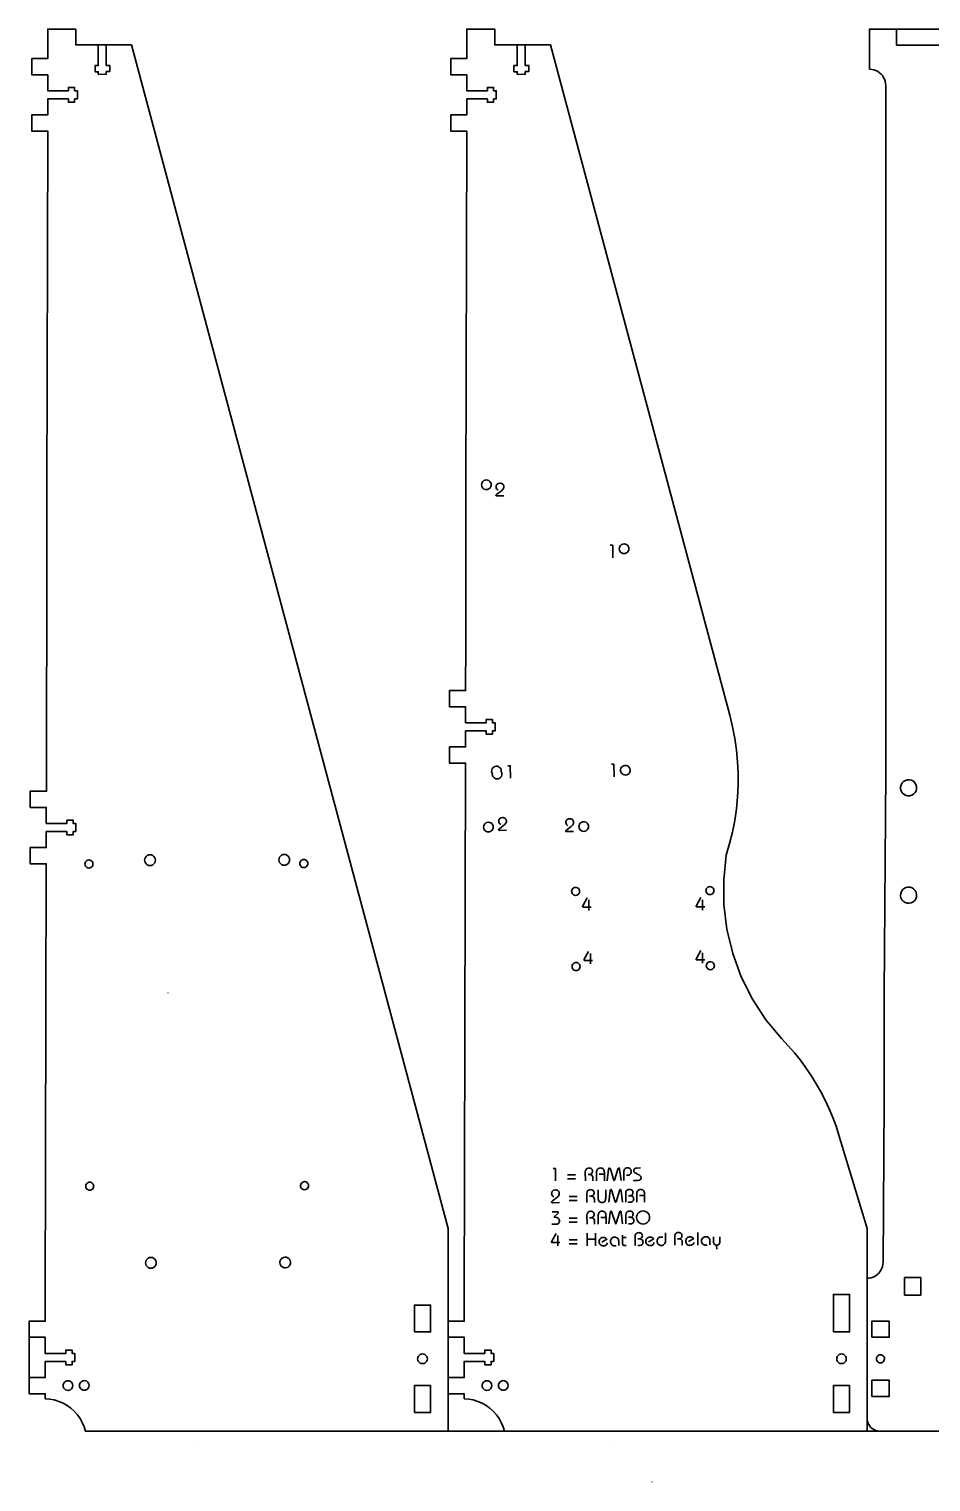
# Model space of a CAD drawing. Extents: x 0 to 1340, y 0 to 600.
# Drawn here: x 0 to 336, y 59 to 600 of the extents above; entities that cross this region are included whole.
import ezdxf

# ---------------------------------------------------------------- set-up
doc = ezdxf.new("R2010")
doc.units = 0
doc.header["$MEASUREMENT"] = 0
doc.layers.add('LAY001', color=7, linetype='Continuous')

msp = doc.modelspace()

# ---------------------------------------------------------------- linework, layer by layer
at = {"layer": 'LAY001', "color": 7, "lineweight": 35, "flags": 128}
for points in [[(25.75, 593.9), (28.75, 593.9), (28.75, 586.275), (28.8, 586.275), (30.05, 586.275), (30.05, 583.975), (28.8, 583.975), (28.75, 583.975), (28.75, 582.975), (25.8, 582.95), (25.75, 582.975), (25.75, 583.95), (24.55, 583.95), (24.55, 586.25), (25.75, 586.25), (25.75, 593.9), (17.4, 593.9), (17.4, 599.825), (6.975, 599.825), (6.975, 588.825), (0.975, 588.825), (0.975, 582.825), (6.975, 582.825), (6.975, 576.825), (14.675, 576.825), (14.675, 578.075), (16.975, 578.075), (16.975, 576.825), (17.975, 576.825), (17.975, 573.825), (16.975, 573.825), (16.975, 572.575), (14.675, 572.575), (14.675, 573.825), (6.975, 573.825), (6.975, 567.825), (0.975, 567.825), (0.975, 561.825), (6.975, 561.825), (6.575, 426.175), (6.575, 371.175), (6.5, 353.425), (6.5, 315.925), (0.4, 315.925), (0.4, 309.925), (6.4, 309.925), (6.4, 303.925), (14.1, 303.925), (14.1, 305.175), (16.4, 305.175), (16.4, 303.925), (17.4, 303.925), (17.4, 300.925), (16.4, 300.925), (16.4, 299.675), (14.1, 299.675), (14.1, 300.925), (6.4, 300.925), (6.4, 294.925), (0.4, 294.925), (0.4, 288.925), (6.4, 288.925), (6, 125.025), (6, 118.525), (0, 118.525), (0, 112.525), (6, 112.525), (6, 106.525), (13.675, 106.525), (13.675, 107.775), (16, 107.775), (16, 106.525), (17, 106.525), (17, 103.525), (16, 103.525), (16, 102.275), (13.675, 102.275), (13.675, 103.525), (6, 103.525), (6, 97.525), (0, 97.525)], [(181.75, 593.9), (173.4, 593.9), (173.4, 599.825), (162.975, 599.825), (162.975, 588.825), (156.975, 588.825), (156.975, 582.825), (162.975, 582.825), (162.975, 576.825), (170.675, 576.825), (170.675, 578.075), (172.975, 578.075), (172.975, 576.825), (173.975, 576.825), (173.975, 573.825), (172.975, 573.825), (172.975, 572.575), (170.675, 572.575), (170.675, 573.825), (162.975, 573.825), (162.975, 567.825), (156.975, 567.825), (156.975, 561.825), (162.975, 561.825), (162.575, 426.175), (162.575, 371.175), (162.5, 353.425), (156.5, 353.425), (156.5, 347.425), (162.5, 347.425), (162.5, 341.425), (170.2, 341.425), (170.2, 342.675), (172.5, 342.675), (172.5, 341.425), (173.5, 341.425), (173.5, 338.425), (172.5, 338.425), (172.5, 337.175), (170.2, 337.175), (170.2, 338.425), (162.5, 338.425), (162.5, 332.425), (156.5, 332.425), (156.5, 326.425), (162.5, 326.425), (162, 125.025), (162, 118.525), (156, 118.525)], [(184.75, 593.9), (181.75, 593.9), (181.75, 586.25), (180.55, 586.25), (180.55, 583.95), (181.75, 583.95), (181.75, 582.975), (181.8, 582.95), (184.75, 582.975), (184.75, 583.975), (184.8, 583.975), (186.05, 583.975), (186.05, 586.275), (184.8, 586.275), (184.75, 586.275), (184.75, 593.9), (194.125, 593.9), (260.9, 344.2), (261.925, 339.925), (262.75, 335.625), (263.375, 331.275), (263.8, 326.9), (264, 322.5), (264, 318.1), (263.775, 313.7), (263.35, 309.325), (262.725, 304.975), (261.9, 300.675), (260.85, 296.4), (259.6, 292.175), (258.625, 282.975), (258.7, 273.725), (259.825, 264.525), (261.975, 255.525), (265.15, 246.825), (269.3, 238.525), (274.35, 230.775), (280.275, 223.65), (282.675, 221.1), (284.975, 218.45), (287.175, 215.725), (289.25, 212.9), (291.225, 210), (293.075, 207), (294.8, 203.95), (296.4, 200.825), (297.875, 197.65), (299.225, 194.4), (300.45, 191.125), (301.525, 187.775), (312, 153.075), (312, 134.525), (312.775, 134.575), (313.55, 134.725), (314.275, 134.975), (315, 135.325), (315.65, 135.75), (316.225, 136.275), (316.75, 136.85), (317.175, 137.525), (317.525, 138.225), (317.775, 138.95), (317.925, 139.725), (318, 140.525), (318.4, 200.55), (318.4, 240.55), (318.975, 322.775), (318.975, 578.825), (318.925, 579.6), (318.775, 580.375), (318.525, 581.1), (318.175, 581.825), (317.725, 582.475), (317.225, 583.05), (316.625, 583.575), (315.975, 584), (315.275, 584.35), (314.525, 584.6), (313.75, 584.75), (312.975, 584.825), (312.975, 599.825), (322.975, 599.825), (322.975, 593.825), (365.975, 593.825)], [(365.975, 599.825), (322.975, 599.825)], [(28.75, 593.9), (38.125, 593.9), (156, 153.075), (156, 118.525), (156, 112.525), (162, 112.525), (162, 106.525), (169.675, 106.525), (169.675, 107.775), (172, 107.775), (172, 106.525), (173, 106.525), (173, 103.525), (172, 103.525), (172, 102.275), (169.675, 102.275), (169.675, 103.525), (162, 103.525), (162, 97.525), (156, 97.525), (156, 112.525)], [(184.8, 586.275), (184.75, 586.275)], [(181.75, 582.975), (181.8, 582.95)], [(184.8, 583.975), (184.75, 583.975)], [(174.625, 428.1), (174.325, 428.3), (174.075, 428.6), (173.925, 428.925), (173.875, 429.275), (173.9, 429.625), (174, 429.925), (174.15, 430.175), (174.35, 430.35), (174.575, 430.5), (174.825, 430.6), (175.35, 430.675), (175.6, 430.675), (175.85, 430.6), (176.075, 430.525), (176.3, 430.375), (176.475, 430.2), (176.625, 429.95), (176.725, 429.675), (176.75, 429.35), (176.725, 429.1), (176.675, 428.875), (176.475, 428.475), (176.175, 428.15), (175.85, 427.85), (174.175, 426.525), (173.975, 426.375), (173.85, 426.25), (173.8, 426.2), (173.8, 426.15), (173.825, 426.05), (173.875, 425.975), (173.975, 425.925), (174.175, 425.925), (176.775, 425.925)], [(217.325, 402.875), (217.3, 407.55), (216.4, 407.525)], [(179.2, 320.75), (179.175, 325.425), (178.275, 325.425)], [(217.8, 321.3), (217.775, 325.975), (216.875, 325.975)], [(175.6, 303.525), (175.3, 303.75), (175.05, 304.025), (174.9, 304.375), (174.85, 304.7), (174.875, 305.05), (174.975, 305.35), (175.125, 305.6), (175.325, 305.8), (175.55, 305.95), (175.8, 306.05), (176.325, 306.125), (176.575, 306.1), (176.825, 306.05), (177.05, 305.95), (177.275, 305.825), (177.45, 305.625), (177.6, 305.4), (177.675, 305.125), (177.725, 304.775), (177.7, 304.525), (177.65, 304.3), (177.45, 303.925), (177.15, 303.575), (176.825, 303.3), (175.15, 301.975), (174.95, 301.8), (174.825, 301.7), (174.775, 301.65), (174.775, 301.6), (174.8, 301.5), (174.85, 301.425), (174.95, 301.375), (175.15, 301.35), (177.75, 301.375)], [(200.625, 303.075), (200.3, 303.3), (200.075, 303.575), (199.925, 303.9), (199.875, 304.25), (199.9, 304.6), (200, 304.9), (200.15, 305.15), (200.325, 305.35), (200.575, 305.5), (200.825, 305.6), (201.35, 305.675), (201.575, 305.65), (201.825, 305.6), (202.075, 305.5), (202.275, 305.35), (202.45, 305.175), (202.6, 304.95), (202.7, 304.65), (202.725, 304.325), (202.7, 304.075), (202.65, 303.85), (202.45, 303.45), (202.175, 303.125), (201.85, 302.85), (200.175, 301.525), (199.95, 301.35), (199.85, 301.25), (199.8, 301.175), (199.775, 301.15), (199.8, 301.05), (199.85, 300.975), (199.975, 300.925), (200.175, 300.9), (202.75, 300.925)], [(208.45, 271.55), (208.45, 272.775), (206.325, 272.775), (206.15, 272.825), (206.1, 272.9), (206.15, 272.825), (206.1, 272.9), (206.075, 273), (206.1, 273.1), (206.175, 273.275), (207.8, 276.2)], [(250.725, 271.65), (250.7, 272.875), (248.6, 272.875), (248.425, 272.925), (248.35, 272.975), (248.425, 272.925), (248.35, 272.975), (248.325, 273.075), (248.35, 273.2), (248.45, 273.375), (250.075, 276.3)], [(208.425, 275.425), (208.45, 272.775), (209.275, 272.8)], [(250.7, 275.525), (250.7, 272.875), (251.55, 272.875)], [(208.35, 256.275), (206.725, 253.325), (206.65, 253.15), (206.625, 253.05), (206.65, 252.95), (206.7, 252.875), (206.65, 252.95), (206.7, 252.875), (206.875, 252.825), (209, 252.85), (209, 251.6)], [(208.975, 255.475), (209, 252.85), (209.825, 252.85)], [(250.7, 255.75), (250.7, 253.125), (248.6, 253.1), (248.425, 253.15), (248.35, 253.225), (248.425, 253.15), (248.35, 253.225), (248.35, 253.325), (248.375, 253.425), (248.45, 253.6), (250.075, 256.55)], [(250.725, 251.875), (250.7, 253.125), (251.55, 253.125)], [(51.8, 240.8), (51.65, 240.8)], [(196.025, 170.75), (196, 175.4), (195.1, 175.4)], [(207.125, 170.8), (207.1, 174.1), (207.175, 174.6), (207.275, 174.85), (207.4, 175.075), (207.6, 175.275), (207.85, 175.425), (208.15, 175.55), (208.5, 175.575), (208.8, 175.55), (209.05, 175.475), (209.275, 175.375), (209.45, 175.225), (209.6, 175.05), (209.7, 174.85), (209.775, 174.625), (209.8, 174.4), (209.775, 174.125), (209.7, 173.875), (209.575, 173.675), (209.4, 173.475), (209.2, 173.35), (208.95, 173.225), (208.65, 173.175), (208.575, 173.15), (208.875, 173.125), (209.125, 173.075), (209.35, 173), (209.55, 172.875), (209.7, 172.7), (209.825, 172.5), (209.875, 172.25), (209.9, 171.95), (209.925, 170.825)], [(211.275, 170.825), (211.275, 173.9), (211.3, 174.275), (211.375, 174.6), (211.5, 174.9), (211.65, 175.125), (211.875, 175.325), (212.125, 175.475), (212.4, 175.575), (212.725, 175.6), (213.025, 175.575), (213.325, 175.5), (213.575, 175.35), (213.8, 175.15), (213.975, 174.9), (214.1, 174.625), (214.175, 174.3), (214.2, 173.925), (214.2, 173.275), (214.2, 170.85)], [(212.25, 173.275), (214.2, 173.275)], [(215.275, 170.85), (215.775, 175.125), (215.8, 175.275), (215.85, 175.45), (215.925, 175.575), (216.05, 175.625), (216.175, 175.575), (216.3, 175.425), (216.375, 175.275), (216.425, 175.1), (217.55, 171.45), (217.7, 171.05), (217.775, 170.925), (217.825, 170.875), (217.9, 170.925), (217.975, 171.05), (218.1, 171.45), (219.2, 175.125), (219.25, 175.275), (219.325, 175.45), (219.425, 175.575), (219.55, 175.65), (219.675, 175.6), (219.75, 175.475), (219.8, 175.3), (219.825, 175.15), (220.4, 170.9)], [(221.45, 170.9), (221.45, 174.175), (221.45, 174.45), (221.525, 174.7), (221.625, 174.95), (221.75, 175.175), (221.95, 175.375), (222.175, 175.525), (222.45, 175.625), (222.8, 175.65), (223.125, 175.625), (223.425, 175.55), (223.65, 175.4), (223.85, 175.225), (224, 175), (224.1, 174.775), (224.175, 174.525), (224.2, 174.3), (224.125, 173.825), (224.025, 173.6), (223.9, 173.375), (223.725, 173.2), (223.525, 173.05), (223.275, 172.95), (222.95, 172.925), (222.425, 172.925)], [(227.175, 171), (226.7, 170.925), (225.125, 170.925), (227.175, 171), (227.375, 171.075), (227.55, 171.175), (227.675, 171.325), (227.8, 171.5), (227.85, 171.725), (227.875, 172), (227.825, 172.325), (227.675, 172.6), (227.45, 172.8), (227.175, 173), (226.525, 173.325), (225.875, 173.625), (225.6, 173.825), (225.375, 174.025), (225.225, 174.275), (225.175, 174.6), (225.2, 174.925), (225.275, 175.075), (225.375, 175.225), (225.5, 175.375), (225.675, 175.475), (225.925, 175.55), (226.225, 175.575), (227.625, 175.6)], [(200.475, 173.025), (203.45, 173.05)], [(200.475, 171.5), (203.475, 171.525)], [(208.575, 173.15), (208.35, 173.15), (208.125, 173.15)], [(217.775, 170.925), (217.825, 170.875)], [(195.325, 164.85), (195, 165.075), (194.775, 165.35), (194.625, 165.675), (194.55, 166.025), (194.6, 166.375), (194.7, 166.675), (194.85, 166.925), (195.025, 167.125), (195.25, 167.275), (195.525, 167.375), (196.05, 167.45), (196.275, 167.425), (196.525, 167.375), (196.75, 167.275), (196.975, 167.125), (197.15, 166.95), (197.3, 166.725), (197.4, 166.425), (197.425, 166.1), (197.4, 165.85), (197.35, 165.625), (197.15, 165.225), (196.875, 164.9), (196.525, 164.625), (194.875, 163.3), (194.65, 163.125), (194.55, 163.025), (194.5, 162.95), (194.475, 162.925), (194.5, 162.825), (194.55, 162.75), (194.675, 162.7), (194.875, 162.675), (197.45, 162.7)], [(201.05, 164.975), (204.025, 164.975)], [(201.05, 163.45), (204.05, 163.475)], [(207.7, 162.75), (207.675, 166.05), (207.75, 166.55), (207.85, 166.8), (207.975, 167.025), (208.175, 167.225), (208.4, 167.375), (208.725, 167.475), (209.075, 167.525), (209.35, 167.5), (209.625, 167.425), (209.825, 167.325), (210.025, 167.175), (210.175, 167), (210.275, 166.8), (210.35, 166.575), (210.375, 166.35), (210.35, 166.075), (210.275, 165.825), (210.15, 165.6), (209.975, 165.425), (209.75, 165.275), (209.5, 165.175), (209.225, 165.125), (209.15, 165.1), (209.225, 165.125), (209.15, 165.1), (209.45, 165.075), (209.7, 165.025), (209.925, 164.95), (210.125, 164.825), (210.275, 164.65), (210.375, 164.45), (210.45, 164.2), (210.475, 163.9), (210.475, 162.775)], [(209.15, 165.1), (208.9, 165.1), (208.7, 165.1)], [(211.875, 167.45), (211.9, 164.375), (211.925, 164), (212, 163.675), (212.125, 163.375), (212.3, 163.15), (212.5, 162.95), (212.725, 162.8), (213, 162.725), (213.325, 162.7), (213.625, 162.725), (213.9, 162.825), (214.125, 162.975), (214.325, 163.15), (214.5, 163.4), (214.625, 163.7), (214.675, 164.025), (214.7, 164.4), (214.7, 167.475)], [(215.85, 162.8), (216.35, 167.075), (216.375, 167.225), (216.425, 167.4), (216.5, 167.525), (216.625, 167.575), (216.75, 167.525), (216.85, 167.375), (216.925, 167.2), (217, 167.05), (218.125, 163.4), (218.275, 163), (218.325, 162.875), (218.4, 162.825), (218.475, 162.875), (218.55, 163), (218.675, 163.4), (219.775, 167.05), (219.825, 167.225), (219.9, 167.4), (220, 167.525), (220.125, 167.6), (220.25, 167.55), (220.325, 167.425), (220.375, 167.25), (220.4, 167.1), (220.95, 162.825)], [(224.225, 162.9), (223.8, 162.85), (223.15, 162.85), (224.225, 162.9), (224.45, 162.975), (224.675, 163.1), (224.85, 163.25), (225, 163.45), (225.1, 163.725), (225.125, 164.05), (225.1, 164.325), (225.025, 164.55), (224.925, 164.775), (224.775, 164.95), (224.575, 165.075), (224.3, 165.175), (224, 165.25), (223.6, 165.275), (223.925, 165.3), (224.2, 165.375), (224.4, 165.5), (224.575, 165.65), (224.7, 165.825), (224.8, 166.025), (224.85, 166.45), (224.85, 166.675), (224.775, 166.9), (224.675, 167.1), (224.525, 167.275), (224.325, 167.4), (224.1, 167.525), (223.825, 167.575), (223.5, 167.6), (223.175, 167.575), (222.9, 167.475), (222.65, 167.35), (222.475, 167.175), (222.325, 166.975), (222.225, 166.725), (222.15, 166.25), (222.175, 162.85)], [(223.125, 165.275), (223.6, 165.275)], [(226.275, 162.875), (226.25, 165.95), (226.275, 166.3), (226.35, 166.625), (226.475, 166.925), (226.65, 167.175), (226.85, 167.375), (227.1, 167.5), (227.375, 167.6), (227.7, 167.625), (228.025, 167.6), (228.3, 167.525), (228.55, 167.375), (228.775, 167.2), (228.95, 166.95), (229.075, 166.65), (229.15, 166.325), (229.175, 165.95), (229.175, 165.3), (229.2, 162.875)], [(227.225, 165.3), (229.175, 165.3)], [(194.725, 159.3), (196.7, 159.3), (196.875, 159.275), (196.975, 159.225), (197.05, 159.125), (197.075, 159), (197.05, 158.9), (196.95, 158.775), (196.75, 158.575), (195.575, 157.475), (195.575, 157.225), (195.975, 157.225), (196.5, 157.15), (196.75, 157.075), (196.975, 156.95), (197.175, 156.775), (197.325, 156.575), (197.425, 156.3), (197.475, 156), (197.45, 155.675), (197.375, 155.4), (197.25, 155.175), (197.075, 154.975), (196.875, 154.825), (196.65, 154.725), (196.4, 154.65), (196.15, 154.625), (194.625, 154.625)], [(207.75, 154.7), (207.725, 158), (207.8, 158.475), (207.875, 158.725), (208.025, 158.95), (208.225, 159.15), (208.45, 159.325), (208.75, 159.425), (209.125, 159.475), (209.4, 159.45), (209.675, 159.375), (209.875, 159.275), (210.075, 159.125), (210.225, 158.95), (210.325, 158.75), (210.4, 158.525), (210.425, 158.275), (210.4, 158), (210.325, 157.775), (210.2, 157.55), (210.025, 157.375), (209.8, 157.225), (209.55, 157.125), (209.275, 157.075), (209.2, 157.05), (208.95, 157.05), (208.725, 157.05)], [(209.2, 157.05), (209.475, 157.025), (209.75, 156.975), (209.975, 156.875), (210.175, 156.75), (210.325, 156.6), (210.425, 156.4), (210.5, 156.15), (210.525, 155.85), (210.525, 154.725)], [(211.9, 154.725), (211.875, 157.8), (211.9, 158.175), (211.975, 158.5), (212.1, 158.775), (212.275, 159.025), (212.475, 159.225), (212.725, 159.375), (213.025, 159.45), (213.325, 159.5), (213.65, 159.475), (213.95, 159.375), (214.2, 159.25), (214.4, 159.05), (214.575, 158.8), (214.7, 158.525), (214.775, 158.175), (214.8, 157.825), (214.825, 157.175), (214.825, 154.75)], [(212.875, 157.15), (214.825, 157.175)], [(215.9, 154.75), (216.4, 159.025), (216.425, 159.175), (216.475, 159.325), (216.55, 159.45), (216.675, 159.5), (216.8, 159.45), (216.9, 159.325), (216.975, 159.15), (217.025, 158.975), (218.175, 155.35), (218.3, 154.95), (218.375, 154.8), (218.45, 154.775), (218.525, 154.8), (218.575, 154.95), (218.725, 155.35), (219.825, 159), (219.875, 159.175), (219.95, 159.325), (220.05, 159.475), (220.175, 159.525), (220.3, 159.475), (220.375, 159.35), (220.425, 159.2), (220.45, 159.025), (221, 154.775)], [(223.65, 157.225), (223.975, 157.25), (224.25, 157.325), (224.45, 157.45), (224.625, 157.6), (224.75, 157.775), (224.85, 157.975), (224.9, 158.375), (224.875, 158.625), (224.825, 158.85), (224.725, 159.05), (224.575, 159.225), (224.375, 159.35), (224.15, 159.475), (223.875, 159.525), (223.55, 159.55), (223.225, 159.525), (222.95, 159.425), (222.7, 159.275), (222.525, 159.1), (222.375, 158.9), (222.275, 158.675), (222.2, 158.2), (222.225, 154.775)], [(223.175, 157.225), (223.65, 157.225), (224.05, 157.2), (224.35, 157.125), (224.625, 157.025), (224.825, 156.875), (224.975, 156.7), (225.075, 156.5), (225.15, 156.25), (225.175, 156), (225.125, 155.675), (225.05, 155.4), (224.9, 155.2), (224.725, 155.025), (224.5, 154.925), (224.275, 154.85), (223.85, 154.8), (223.2, 154.8)], [(201.1, 156.925), (204.075, 156.925)], [(201.1, 155.4), (204.075, 155.425)], [(218.45, 154.775), (218.375, 154.8), (218.45, 154.775), (218.6, 154.775)], [(240.425, 146.825), (240.4, 150.125), (240.475, 150.625), (240.575, 150.875), (240.7, 151.1), (240.9, 151.3), (241.15, 151.45), (241.45, 151.575), (241.8, 151.6), (242.1, 151.575), (242.35, 151.5), (242.575, 151.4), (242.75, 151.25), (242.9, 151.075), (243, 150.875), (243.075, 150.65), (243.1, 150.425), (243.075, 150.15), (243, 149.9), (242.875, 149.7), (242.7, 149.5), (242.5, 149.375), (242.25, 149.25), (241.95, 149.2), (241.875, 149.175), (241.95, 149.2), (241.875, 149.175), (241.65, 149.175), (241.425, 149.175)], [(249.025, 146.875), (248.975, 151.55)], [(196.85, 146.575), (196.85, 147.825), (194.725, 147.8), (194.55, 147.85), (194.5, 147.925), (194.55, 147.85), (194.5, 147.925), (194.475, 148.025), (194.5, 148.125), (194.6, 148.3), (196.2, 151.25)], [(196.825, 150.45), (196.85, 147.825), (197.675, 147.825)], [(201.125, 148.85), (204.125, 148.875)], [(201.15, 147.35), (204.125, 147.375)], [(207.825, 151.3), (207.85, 149.075), (210.875, 149.075), (210.875, 151.325)], [(207.85, 146.65), (207.85, 149.075)], [(210.9, 146.65), (210.875, 149.075)], [(215.325, 147.7), (215.225, 147.45), (215.1, 147.225), (214.95, 147.025), (214.775, 146.875), (214.575, 146.75), (214.35, 146.65), (213.825, 146.6), (213.525, 146.625), (213.225, 146.7), (212.95, 146.825), (212.725, 147.025), (212.525, 147.25), (212.4, 147.525), (212.3, 147.825), (212.275, 148.175), (212.3, 148.5), (212.375, 148.8), (212.525, 149.075), (212.7, 149.325), (212.925, 149.5), (213.2, 149.65), (213.5, 149.725), (213.825, 149.75), (214.25, 149.725), (214.625, 149.55), (214.925, 149.325), (215.125, 149.025), (213.275, 147.975)], [(218.6, 146.775), (218.35, 146.65), (218.025, 146.625), (217.7, 146.65), (217.4, 146.725), (217.15, 146.875), (216.925, 147.05), (216.725, 147.3), (216.6, 147.575), (216.5, 147.875), (216.475, 148.2), (216.5, 148.55), (216.575, 148.85), (216.725, 149.125), (216.9, 149.35), (217.125, 149.525), (217.4, 149.675), (217.7, 149.775), (218, 149.8), (218.325, 149.775), (218.625, 149.7), (218.875, 149.575), (219.1, 149.425), (219.3, 149.225), (219.425, 148.975), (219.5, 148.7), (219.525, 148.4), (219.55, 146.725)], [(220.95, 150.625), (220.95, 149.725), (222.275, 149.725)], [(220.95, 149.725), (220.975, 147.525), (221.025, 147.15), (221.1, 147.025), (221.175, 146.9), (221.45, 146.775), (221.775, 146.725), (222.275, 146.725)], [(225.65, 146.75), (225.625, 150.175), (225.7, 150.65), (225.8, 150.875), (225.95, 151.075), (226.15, 151.25), (226.375, 151.4), (226.65, 151.475), (227, 151.525), (227.3, 151.5), (227.575, 151.425), (227.8, 151.325), (228, 151.175), (228.15, 151), (228.25, 150.8), (228.325, 150.575), (228.35, 150.35), (228.275, 149.925), (228.175, 149.725), (228.05, 149.55), (227.9, 149.4), (227.675, 149.3), (227.4, 149.2), (227.1, 149.175), (227.475, 149.15), (227.775, 149.1), (228.05, 148.975), (228.25, 148.85), (228.4, 148.675), (228.525, 148.45), (228.575, 148.225), (228.6, 147.975), (228.575, 147.625), (228.475, 147.375), (228.325, 147.15), (228.15, 147), (227.95, 146.875), (227.725, 146.8), (227.275, 146.75), (226.625, 146.75)], [(226.6, 149.175), (227.1, 149.175)], [(232.7, 147.8), (232.6, 147.55), (232.475, 147.325), (232.325, 147.125), (232.15, 146.975), (231.95, 146.85), (231.725, 146.775), (231.225, 146.7), (230.9, 146.725), (230.6, 146.8), (230.325, 146.95), (230.1, 147.125), (229.925, 147.35), (229.775, 147.625), (229.675, 147.925), (229.65, 148.275), (229.675, 148.6), (229.775, 148.925), (229.9, 149.2), (230.075, 149.425), (230.3, 149.6), (230.575, 149.75), (230.875, 149.825), (231.2, 149.875), (231.625, 149.825), (232, 149.675), (232.325, 149.425), (232.5, 149.125), (230.675, 148.075)], [(235.975, 149.775), (235.675, 149.85), (235.325, 149.875), (235.025, 149.85), (234.75, 149.775), (234.5, 149.65), (234.275, 149.475), (234.1, 149.25), (233.975, 148.975), (233.875, 148.675), (233.85, 148.35), (233.875, 147.975), (233.975, 147.65), (234.125, 147.375), (234.325, 147.125), (234.55, 146.95), (234.8, 146.825), (235.1, 146.75), (235.425, 146.725), (235.75, 146.75), (236.025, 146.825), (236.275, 146.975), (236.5, 147.175), (236.675, 147.425), (236.8, 147.725), (236.9, 148.075), (236.925, 148.475), (236.9, 151.475)], [(241.875, 149.175), (242.175, 149.15), (242.425, 149.1), (242.65, 149.025), (242.85, 148.9), (243, 148.725), (243.125, 148.525), (243.175, 148.275), (243.2, 148), (243.225, 146.85)], [(247.55, 147.875), (247.45, 147.625), (247.325, 147.4), (247.175, 147.225), (247, 147.075), (246.8, 146.95), (246.575, 146.85), (246.05, 146.775), (245.725, 146.8), (245.425, 146.9), (245.175, 147.025), (244.95, 147.2), (244.75, 147.45), (244.6, 147.725), (244.525, 148.025), (244.5, 148.35), (244.525, 148.7), (244.6, 149), (244.75, 149.275), (244.925, 149.5), (245.15, 149.7), (245.425, 149.825), (245.725, 149.925), (246.025, 149.95), (246.475, 149.9), (246.85, 149.75), (247.15, 149.525), (247.35, 149.2), (245.5, 148.175)], [(252.525, 146.975), (252.25, 146.85), (251.95, 146.825), (251.625, 146.85), (251.325, 146.925), (251.05, 147.075), (250.825, 147.25), (250.65, 147.5), (250.5, 147.775), (250.425, 148.075), (250.375, 148.4), (250.4, 148.75), (250.5, 149.05), (250.625, 149.325), (250.825, 149.55), (251.05, 149.725), (251.3, 149.875), (251.6, 149.975), (251.925, 150), (252.25, 149.975), (252.55, 149.9), (252.8, 149.775), (253.025, 149.625), (253.2, 149.425), (253.325, 149.175), (253.425, 148.9), (253.45, 148.6), (253.45, 146.925)], [(254.8, 149.9), (254.825, 148.05), (254.825, 147.8), (254.9, 147.575), (255, 147.375), (255.125, 147.175), (255.275, 147.05), (255.5, 146.925), (255.725, 146.85), (256, 146.825), (256.3, 146.875), (256.525, 146.925), (256.725, 147.05), (256.9, 147.2), (257.025, 147.375), (257.125, 147.575), (257.175, 147.825), (257.2, 148.075), (257.175, 149.9)], [(256.025, 145.3), (256, 146.825)], [(312, 134.525), (312, 133.525), (312, 82.525), (312, 77.525), (317, 77.525)], [(0, 112.525), (0, 97.525), (0, 91.525), (6, 91.525), (6, 89.625), (7.7, 89.475), (9.4, 89.175), (11.075, 88.675), (12.65, 88), (14.15, 87.15), (15.55, 86.125), (16.85, 84.975), (18, 83.675), (19, 82.275), (19.825, 80.775), (20.5, 79.175), (21, 77.525), (156, 77.525), (156, 91.525), (156, 97.525)], [(156, 91.525), (162, 91.525), (162, 89.625), (163.7, 89.475), (165.4, 89.175), (167.075, 88.675), (168.65, 88), (170.15, 87.15), (171.55, 86.125), (172.85, 84.975), (174, 83.675), (175, 82.275), (175.825, 80.775), (176.5, 79.175), (177, 77.525), (156, 77.525)], [(402.725, 77.525), (397.475, 77.525), (392.25, 77.525), (391.25, 77.525), (389.85, 77.525), (389.075, 77.525), (317, 77.525), (316.325, 77.55), (315.7, 77.675), (315.075, 77.9), (314.5, 78.175), (313.95, 78.55), (313.45, 78.975), (313.025, 79.475), (312.65, 80.025), (312.375, 80.6), (312.15, 81.225), (312.025, 81.85), (312, 82.525)], [(177, 77.525), (312, 77.525)], [(60.85, 71.75), (60.85, 71.7)], [(216.85, 71.75), (216.85, 71.7)], [(231.975, 58.65), (231.825, 58.65)]]:
    msp.add_lwpolyline(points, dxfattribs=at)
for points in [[(170.275, 428.275), (170.725, 428.325), (171.175, 428.525), (171.525, 428.8), (171.825, 429.175), (172, 429.625), (172.05, 430.075), (172, 430.55), (171.8, 430.975), (171.525, 431.35), (171.15, 431.625), (170.7, 431.8), (170.25, 431.875), (169.775, 431.8), (169.35, 431.625), (168.975, 431.325), (168.7, 430.95), (168.525, 430.525), (168.45, 430.05), (168.525, 429.6), (168.7, 429.15), (169, 428.8), (169.375, 428.5), (169.8, 428.325)], [(221.55, 404.425), (222, 404.5), (222.425, 404.675), (222.8, 404.975), (223.1, 405.35), (223.275, 405.775), (223.325, 406.25), (223.275, 406.7), (223.075, 407.15), (222.8, 407.525), (222.425, 407.8), (221.975, 407.975), (221.525, 408.025), (221.05, 407.975), (220.625, 407.8), (220.25, 407.5), (219.975, 407.125), (219.775, 406.7), (219.725, 406.225), (219.8, 405.75), (219.975, 405.325), (220.25, 404.95), (220.625, 404.675), (221.075, 404.5)], [(174.3, 320.5), (174.75, 320.575), (175.2, 320.75), (175.55, 321.05), (175.85, 321.425), (176.025, 321.85), (176.075, 322.325), (176.025, 322.775), (175.825, 323.225), (175.8, 323.275), (175.825, 323.225), (175.8, 323.275), (175.8, 323.575), (175.725, 324.05), (175.5, 324.475), (175.2, 324.825), (174.8, 325.075), (174.35, 325.225), (173.875, 325.25), (173.425, 325.15), (173, 324.95), (172.65, 324.625), (172.4, 324.225), (172.25, 323.8), (172.225, 323.325), (172.325, 322.85), (172.5, 322.5), (172.475, 322.3), (172.55, 321.825), (172.725, 321.4), (173.025, 321.025), (173.4, 320.75), (173.825, 320.575)], [(222.175, 321.95), (222.625, 322.05), (223.05, 322.275), (223.4, 322.575), (223.65, 322.975), (223.8, 323.425), (223.8, 323.9), (223.7, 324.35), (223.475, 324.775), (223.175, 325.125), (222.775, 325.375), (222.325, 325.5), (221.85, 325.525), (221.4, 325.425), (220.975, 325.2), (220.625, 324.9), (220.375, 324.5), (220.25, 324.05), (220.225, 323.575), (220.325, 323.125), (220.55, 322.7), (220.85, 322.35), (221.25, 322.1), (221.7, 321.975)], [(327.475, 314.25), (327.9, 314.25), (328.65, 314.45), (329.325, 314.85), (329.875, 315.425), (330.25, 316.1), (330.45, 316.85), (330.45, 317.225), (330.45, 317.65), (330.225, 318.4), (329.825, 319.075), (329.275, 319.625), (328.6, 320), (327.825, 320.2), (327.05, 320.175), (326.3, 319.975), (325.625, 319.575), (325.075, 319), (324.7, 318.325), (324.5, 317.575), (324.5, 316.775), (324.725, 316.025), (325.125, 315.35), (325.675, 314.8), (326.35, 314.425), (327.125, 314.225)], [(170.55, 300.825), (170.125, 301), (169.75, 301.3), (169.45, 301.65), (169.275, 302.1), (169.2, 302.55), (169.275, 303.025), (169.45, 303.45), (169.725, 303.825), (170.1, 304.125), (170.525, 304.3), (171, 304.375), (171.475, 304.3), (171.9, 304.125), (172.275, 303.85), (172.575, 303.475), (172.75, 303.05), (172.8, 302.575), (172.75, 302.125), (172.575, 301.675), (172.3, 301.3), (171.925, 301.025), (171.475, 300.825), (171.025, 300.775)], [(206.05, 301.05), (205.625, 301.225), (205.25, 301.5), (204.95, 301.875), (204.775, 302.3), (204.7, 302.775), (204.775, 303.225), (204.95, 303.675), (205.225, 304.05), (205.6, 304.325), (206.025, 304.525), (206.5, 304.575), (206.975, 304.525), (207.4, 304.35), (207.775, 304.05), (208.075, 303.7), (208.25, 303.25), (208.3, 302.8), (208.25, 302.325), (208.075, 301.9), (207.8, 301.525), (207.425, 301.225), (206.975, 301.05), (206.525, 300.975)], [(45.025, 288.275), (45.55, 288.325), (46.025, 288.525), (46.45, 288.85), (46.775, 289.275), (46.975, 289.75), (47.025, 290.275), (46.95, 290.775), (46.75, 291.275), (46.45, 291.675), (46.025, 292), (45.55, 292.2), (45.025, 292.275), (44.5, 292.2), (44.025, 292), (43.625, 291.675), (43.3, 291.25), (43.1, 290.775), (43.025, 290.25), (43.1, 289.75), (43.3, 289.25), (43.625, 288.85), (44.025, 288.525), (44.525, 288.325)], [(95.025, 288.375), (95.55, 288.45), (96.025, 288.65), (96.45, 288.975), (96.775, 289.375), (96.975, 289.875), (97.025, 290.375), (96.95, 290.9), (96.75, 291.375), (96.45, 291.8), (96.025, 292.1), (95.55, 292.3), (95.025, 292.375), (94.5, 292.3), (94.025, 292.1), (93.625, 291.8), (93.3, 291.375), (93.1, 290.9), (93.025, 290.375), (93.1, 289.85), (93.3, 289.375), (93.625, 288.95), (94.025, 288.65), (94.525, 288.45)], [(22.3, 287.325), (22.675, 287.375), (23.05, 287.525), (23.35, 287.75), (23.6, 288.075), (23.75, 288.425), (23.8, 288.825), (23.75, 289.2), (23.6, 289.575), (23.35, 289.875), (23.05, 290.125), (22.675, 290.275), (22.3, 290.325), (21.9, 290.275), (21.55, 290.125), (21.225, 289.875), (21, 289.575), (20.85, 289.2), (20.8, 288.825), (20.85, 288.425), (21, 288.075), (21.225, 287.75), (21.55, 287.525), (21.9, 287.375)], [(102.3, 287.5), (102.675, 287.55), (103.05, 287.7), (103.35, 287.95), (103.6, 288.25), (103.75, 288.625), (103.8, 289), (103.75, 289.4), (103.6, 289.75), (103.35, 290.075), (103.05, 290.3), (102.675, 290.45), (102.3, 290.5), (101.9, 290.45), (101.55, 290.3), (101.225, 290.05), (101, 289.75), (100.85, 289.4), (100.8, 289), (100.85, 288.6), (101, 288.25), (101.225, 287.95), (101.55, 287.7), (101.9, 287.55)], [(203.5, 277.125), (203.9, 277.175), (204.25, 277.325), (204.55, 277.575), (204.8, 277.875), (204.95, 278.25), (205, 278.625), (204.95, 279.025), (204.8, 279.375), (204.55, 279.675), (204.225, 279.925), (203.875, 280.075), (203.475, 280.125), (203.1, 280.075), (202.725, 279.925), (202.425, 279.675), (202.2, 279.35), (202.05, 279), (202, 278.6), (202.05, 278.225), (202.2, 277.85), (202.45, 277.55), (202.75, 277.325), (203.125, 277.175)], [(253.5, 277.425), (253.9, 277.475), (254.25, 277.625), (254.55, 277.85), (254.8, 278.175), (254.95, 278.525), (255, 278.925), (254.95, 279.3), (254.775, 279.675), (254.55, 279.975), (254.225, 280.225), (253.875, 280.375), (253.475, 280.425), (253.1, 280.35), (252.725, 280.2), (252.425, 279.975), (252.2, 279.65), (252.05, 279.3), (252, 278.9), (252.05, 278.525), (252.2, 278.15), (252.45, 277.85), (252.75, 277.6), (253.125, 277.475)], [(327.675, 274.225), (328.45, 274.375), (329.15, 274.725), (329.75, 275.25), (330.175, 275.9), (330.425, 276.65), (330.45, 277.225), (330.475, 277.425), (330.3, 278.2), (329.95, 278.9), (329.45, 279.475), (328.8, 279.9), (328.05, 280.15), (327.475, 280.2), (327.275, 280.2), (326.5, 280.05), (325.8, 279.7), (325.2, 279.175), (324.775, 278.525), (324.525, 277.775), (324.5, 277.225), (324.475, 277), (324.625, 276.225), (324.975, 275.525), (325.5, 274.95), (326.15, 274.525), (326.9, 274.275), (327.475, 274.225)], [(203.675, 249.125), (204.05, 249.175), (204.425, 249.325), (204.725, 249.575), (204.95, 249.875), (205.1, 250.25), (205.15, 250.625), (205.1, 251.025), (204.95, 251.375), (204.725, 251.675), (204.4, 251.925), (204.05, 252.075), (203.65, 252.125), (203.25, 252.075), (202.9, 251.925), (202.6, 251.675), (202.35, 251.35), (202.2, 251), (202.15, 250.6), (202.2, 250.225), (202.375, 249.85), (202.6, 249.55), (202.925, 249.325), (203.275, 249.175)], [(253.675, 249.425), (254.05, 249.475), (254.425, 249.625), (254.725, 249.85), (254.95, 250.175), (255.1, 250.525), (255.15, 250.925), (255.1, 251.3), (254.95, 251.675), (254.7, 251.975), (254.4, 252.225), (254.025, 252.375), (253.65, 252.425), (253.25, 252.35), (252.9, 252.2), (252.6, 251.975), (252.35, 251.65), (252.2, 251.3), (252.15, 250.9), (252.2, 250.525), (252.375, 250.15), (252.6, 249.85), (252.925, 249.6), (253.275, 249.475)], [(22.575, 167.325), (22.95, 167.375), (23.325, 167.525), (23.625, 167.75), (23.875, 168.075), (24.025, 168.425), (24.075, 168.825), (24.025, 169.2), (23.875, 169.575), (23.625, 169.875), (23.325, 170.125), (22.95, 170.275), (22.575, 170.325), (22.175, 170.275), (21.825, 170.125), (21.5, 169.875), (21.275, 169.575), (21.125, 169.2), (21.075, 168.825), (21.125, 168.425), (21.275, 168.075), (21.5, 167.75), (21.825, 167.525), (22.175, 167.375)], [(102.875, 167.525), (103.25, 167.675), (103.575, 167.875), (103.825, 168.175), (104, 168.525), (104.075, 168.925), (104.025, 169.3), (103.9, 169.675), (103.675, 170), (103.4, 170.25), (103.025, 170.425), (102.65, 170.5), (102.575, 170.5), (102.25, 170.475), (101.9, 170.35), (101.575, 170.125), (101.325, 169.825), (101.15, 169.475), (101.075, 169.075), (101.075, 169), (101.1, 168.7), (101.225, 168.325), (101.45, 168), (101.75, 167.75), (102.1, 167.575), (102.475, 167.5)], [(228.625, 154.725), (229.125, 154.775), (229.6, 154.925), (230, 155.175), (230.35, 155.475), (230.625, 155.825), (230.85, 156.225), (230.975, 156.7), (231.025, 157.175), (230.975, 157.65), (230.825, 158.1), (230.625, 158.525), (230.325, 158.875), (229.975, 159.175), (229.55, 159.4), (229.1, 159.525), (228.6, 159.575), (228.1, 159.525), (227.625, 159.375), (227.225, 159.15), (226.875, 158.85), (226.575, 158.5), (226.375, 158.075), (226.225, 157.625), (226.2, 157.15), (226.25, 156.65), (226.375, 156.2), (226.6, 155.8), (226.875, 155.45), (227.25, 155.15), (227.65, 154.925), (228.125, 154.775)], [(45.375, 138.275), (45.9, 138.325), (46.375, 138.525), (46.8, 138.85), (47.1, 139.275), (47.3, 139.75), (47.375, 140.275), (47.3, 140.775), (47.1, 141.275), (46.775, 141.675), (46.375, 142), (45.9, 142.2), (45.375, 142.275), (44.85, 142.2), (44.375, 142), (43.95, 141.675), (43.65, 141.25), (43.45, 140.775), (43.375, 140.25), (43.45, 139.75), (43.65, 139.25), (43.975, 138.85), (44.375, 138.525), (44.85, 138.325)], [(95.475, 138.375), (96, 138.475), (96.475, 138.7), (96.85, 139.05), (97.15, 139.475), (97.325, 139.95), (97.375, 140.475), (97.275, 141), (97.05, 141.475), (96.725, 141.875), (96.275, 142.15), (95.8, 142.325), (95.375, 142.375), (95.275, 142.375), (95.375, 142.375), (95.275, 142.375), (94.75, 142.275), (94.275, 142.05), (93.9, 141.725), (93.6, 141.275), (93.425, 140.8), (93.375, 140.375), (93.375, 140.275), (93.475, 139.75), (93.7, 139.3), (94.025, 138.9), (94.475, 138.6), (94.95, 138.425)], [(326, 128.275), (326, 134.775), (332, 134.775), (332, 128.275)], [(143.5, 114.525), (143.5, 124.525), (149.5, 124.525), (149.5, 114.525)], [(299.5, 114.525), (299.5, 128.525), (305.5, 128.525), (305.5, 114.525)], [(313.75, 112.525), (313.75, 118.525), (320.25, 118.525), (320.25, 112.525)], [(146.95, 102.775), (147.375, 102.95), (147.75, 103.25), (148.05, 103.625), (148.225, 104.05), (148.3, 104.525), (148.225, 104.975), (148.05, 105.425), (147.75, 105.775), (147.375, 106.075), (146.95, 106.25), (146.5, 106.325), (146.025, 106.25), (145.6, 106.075), (145.225, 105.775), (144.925, 105.425), (144.75, 104.975), (144.675, 104.525), (144.75, 104.05), (144.925, 103.625), (145.225, 103.25), (145.6, 102.95), (146.025, 102.775), (146.5, 102.725)], [(302.95, 102.775), (303.375, 102.95), (303.75, 103.25), (304.05, 103.625), (304.225, 104.05), (304.275, 104.525), (304.225, 104.975), (304.05, 105.425), (303.75, 105.775), (303.375, 106.075), (302.95, 106.25), (302.5, 106.325), (302.025, 106.25), (301.6, 106.075), (301.225, 105.775), (300.925, 105.425), (300.75, 104.975), (300.7, 104.525), (300.75, 104.05), (300.925, 103.625), (301.225, 103.25), (301.6, 102.95), (302.025, 102.775), (302.5, 102.725)], [(318.425, 104.075), (318.475, 104.45), (318.45, 104.85), (318.325, 105.2), (318.1, 105.525), (317.775, 105.775), (317.425, 105.95), (317.05, 106), (316.65, 105.975), (316.3, 105.85), (315.975, 105.625), (315.725, 105.3), (315.55, 104.95), (315.5, 104.575), (315.525, 104.175), (315.65, 103.825), (315.875, 103.5), (316.2, 103.25), (316.55, 103.075), (316.925, 103.025), (317.325, 103.05), (317.675, 103.175), (318, 103.4), (318.25, 103.725)], [(14.025, 92.8), (13.6, 92.975), (13.225, 93.275), (12.95, 93.625), (12.75, 94.075), (12.7, 94.525), (12.75, 95), (12.925, 95.425), (13.2, 95.8), (13.575, 96.1), (14.025, 96.275), (14.475, 96.35), (14.95, 96.275), (15.375, 96.1), (15.75, 95.825), (16.05, 95.45), (16.225, 95.025), (16.3, 94.55), (16.225, 94.1), (16.05, 93.65), (15.775, 93.275), (15.4, 93), (14.975, 92.8), (14.5, 92.75)], [(20.1, 92.85), (19.675, 93.025), (19.3, 93.3), (19.025, 93.675), (18.825, 94.1), (18.775, 94.575), (18.825, 95.025), (19, 95.475), (19.275, 95.85), (19.65, 96.125), (20.1, 96.325), (20.55, 96.375), (21.025, 96.325), (21.45, 96.15), (21.825, 95.85), (22.125, 95.5), (22.3, 95.05), (22.375, 94.6), (22.3, 94.125), (22.125, 93.7), (21.85, 93.325), (21.475, 93.025), (21.05, 92.85), (20.575, 92.775)], [(143.5, 84.525), (143.5, 94.525), (149.5, 94.525), (149.5, 84.525)], [(170.025, 92.8), (169.6, 92.975), (169.225, 93.275), (168.95, 93.625), (168.75, 94.075), (168.7, 94.525), (168.75, 95), (168.925, 95.425), (169.2, 95.8), (169.575, 96.1), (170.025, 96.275), (170.475, 96.35), (170.95, 96.275), (171.375, 96.1), (171.75, 95.825), (172.05, 95.45), (172.225, 95.025), (172.3, 94.55), (172.225, 94.1), (172.05, 93.65), (171.775, 93.275), (171.4, 93), (170.975, 92.8), (170.5, 92.75)], [(176.1, 92.85), (175.675, 93.025), (175.3, 93.3), (175.025, 93.675), (174.825, 94.1), (174.775, 94.575), (174.825, 95.025), (175, 95.475), (175.275, 95.85), (175.65, 96.125), (176.1, 96.325), (176.55, 96.375), (177.025, 96.325), (177.45, 96.15), (177.825, 95.85), (178.125, 95.5), (178.3, 95.05), (178.375, 94.6), (178.3, 94.125), (178.125, 93.7), (177.85, 93.325), (177.475, 93.025), (177.05, 92.85), (176.575, 92.775)], [(299.5, 84.525), (299.5, 94.525), (305.5, 94.525), (305.5, 84.525)], [(313.75, 90.525), (313.75, 96.525), (320.25, 96.525), (320.25, 90.525)]]:
    msp.add_lwpolyline(points, close=True, dxfattribs=at)

doc.saveas('drawing.dxf')
